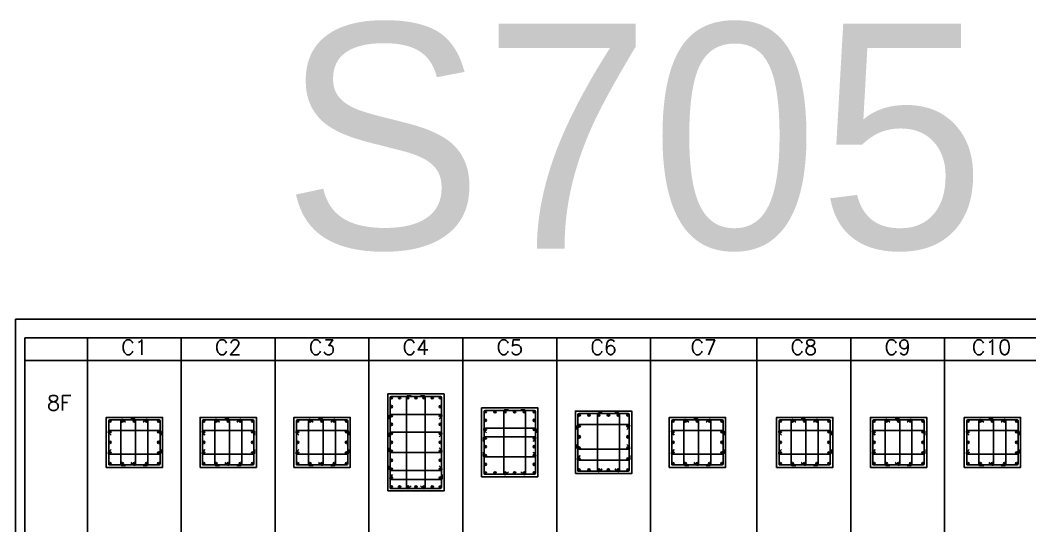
# Model space of a CAD drawing. Header units: millimetres. Extents: x 0 to 31920, y -6088 to 2522.
# Drawn here: x 12776 to 14389, y 1713 to 2522 of the extents above; entities that cross this region are included whole.
import ezdxf
from ezdxf.enums import TextEntityAlignment as Align

# ---------------------------------------------------------------- set-up
doc = ezdxf.new("R2010")
doc.units = ezdxf.units.MM
doc.header["$MEASUREMENT"] = 0
for name, color, linetype in [('DwFm', 7, 'Continuous'), ('S-RC', 130, 'Continuous'), ('S-REINF', 6, 'Continuous'), ('S-REINFD', 201, 'Continuous'), ('S-STUD', 1, 'Continuous'), ('S-TEXT', 2, 'Continuous')]:
    doc.layers.add(name, color=color, linetype=linetype)
doc.styles.add('CS4', font='romans.shx', dxfattribs={"width": 0.8, "bigfont": 'lsp.shx'})
doc.styles.add('HELOPEN', font='helopen.shx')

# ---------------------------------------------------------------- blocks, each defined once
blk = doc.blocks.new('繪圖範圍')
blk.add_lwpolyline([(0, 51.1), (79.8, 51.1), (79.8, 0), (0, 0)], close=True)

msp = doc.modelspace()

# ---------------------------------------------------------------- hatches: boundary and pattern name
at = {"layer": 'S-REINFD'}
h = msp.add_hatch(color=256, dxfattribs=at)
edge = h.paths.add_edge_path()
edge.add_arc((13368.9, 1918.3), 1.91, 0, 360)
h = msp.add_hatch(color=256, dxfattribs=at)
edge = h.paths.add_edge_path()
edge.add_arc((13368.9, 1904), 1.91, 0, 360)
h = msp.add_hatch(color=256, dxfattribs=at)
edge = h.paths.add_edge_path()
edge.add_arc((13381.9, 1918.3), 1.91, 0, 360)
h = msp.add_hatch(color=256, dxfattribs=at)
edge = h.paths.add_edge_path()
edge.add_arc((13395, 1918.3), 1.91, 0, 360)
h = msp.add_hatch(color=256, dxfattribs=at)
edge = h.paths.add_edge_path()
edge.add_arc((13408, 1918.3), 1.91, 0, 360)
h = msp.add_hatch(color=256, dxfattribs=at)
edge = h.paths.add_edge_path()
edge.add_arc((13421, 1918.3), 1.91, 0, 360)
h = msp.add_hatch(color=256, dxfattribs=at)
edge = h.paths.add_edge_path()
edge.add_arc((13434.1, 1918.3), 1.91, 0, 360)
h = msp.add_hatch(color=256, dxfattribs=at)
edge = h.paths.add_edge_path()
edge.add_arc((13447.1, 1918.3), 1.91, 0, 360)
h = msp.add_hatch(color=256, dxfattribs=at)
edge = h.paths.add_edge_path()
edge.add_arc((13447.1, 1904), 1.91, 0, 360)
h = msp.add_hatch(color=256, dxfattribs=at)
edge = h.paths.add_edge_path()
edge.add_arc((13368.9, 1889.7), 1.91, 0, 360)
h = msp.add_hatch(color=256, dxfattribs=at)
edge = h.paths.add_edge_path()
edge.add_arc((13447.1, 1889.7), 1.91, 0, 360)
h = msp.add_hatch(color=256, dxfattribs=at)
edge = h.paths.add_edge_path()
edge.add_arc((13518.9, 1895.8), 1.91, 0, 360)
h = msp.add_hatch(color=256, dxfattribs=at)
edge = h.paths.add_edge_path()
edge.add_arc((13534.5, 1895.8), 1.91, 0, 360)
h = msp.add_hatch(color=256, dxfattribs=at)
edge = h.paths.add_edge_path()
edge.add_arc((13550.2, 1895.8), 1.91, 0, 360)
h = msp.add_hatch(color=256, dxfattribs=at)
edge = h.paths.add_edge_path()
edge.add_arc((13565.8, 1895.8), 1.91, 0, 360)
h = msp.add_hatch(color=256, dxfattribs=at)
edge = h.paths.add_edge_path()
edge.add_arc((13581.5, 1895.8), 1.91, 0, 360)
h = msp.add_hatch(color=256, dxfattribs=at)
edge = h.paths.add_edge_path()
edge.add_arc((13597.1, 1895.8), 1.91, 0, 360)
h = msp.add_hatch(color=256, dxfattribs=at)
edge = h.paths.add_edge_path()
edge.add_arc((13668.9, 1890.8), 1.91, 0, 360)
h = msp.add_hatch(color=256, dxfattribs=at)
edge = h.paths.add_edge_path()
edge.add_arc((13684.5, 1890.8), 1.91, 0, 360)
h = msp.add_hatch(color=256, dxfattribs=at)
edge = h.paths.add_edge_path()
edge.add_arc((13700.2, 1890.8), 1.91, 0, 360)
h = msp.add_hatch(color=256, dxfattribs=at)
edge = h.paths.add_edge_path()
edge.add_arc((13715.8, 1890.8), 1.91, 0, 360)
h = msp.add_hatch(color=256, dxfattribs=at)
edge = h.paths.add_edge_path()
edge.add_arc((13731.5, 1890.8), 1.91, 0, 360)
h = msp.add_hatch(color=256, dxfattribs=at)
edge = h.paths.add_edge_path()
edge.add_arc((13747.1, 1890.8), 1.91, 0, 360)
h = msp.add_hatch(color=256, dxfattribs=at)
edge = h.paths.add_edge_path()
edge.add_arc((12918.9, 1880.8), 1.91, 0, 360)
h = msp.add_hatch(color=256, dxfattribs=at)
edge = h.paths.add_edge_path()
edge.add_arc((12938.5, 1880.8), 1.91, 0, 360)
h = msp.add_hatch(color=256, dxfattribs=at)
edge = h.paths.add_edge_path()
edge.add_arc((12958, 1880.8), 1.91, 0, 360)
h = msp.add_hatch(color=256, dxfattribs=at)
edge = h.paths.add_edge_path()
edge.add_arc((12977.5, 1880.8), 1.91, 0, 360)
h = msp.add_hatch(color=256, dxfattribs=at)
edge = h.paths.add_edge_path()
edge.add_arc((12997.1, 1880.8), 1.91, 0, 360)
h = msp.add_hatch(color=256, dxfattribs=at)
edge = h.paths.add_edge_path()
edge.add_arc((13068.9, 1880.8), 1.91, 0, 360)
h = msp.add_hatch(color=256, dxfattribs=at)
edge = h.paths.add_edge_path()
edge.add_arc((13088.5, 1880.8), 1.91, 0, 360)
h = msp.add_hatch(color=256, dxfattribs=at)
edge = h.paths.add_edge_path()
edge.add_arc((13108, 1880.8), 1.91, 0, 360)
h = msp.add_hatch(color=256, dxfattribs=at)
edge = h.paths.add_edge_path()
edge.add_arc((13127.5, 1880.8), 1.91, 0, 360)
h = msp.add_hatch(color=256, dxfattribs=at)
edge = h.paths.add_edge_path()
edge.add_arc((13147.1, 1880.8), 1.91, 0, 360)
h = msp.add_hatch(color=256, dxfattribs=at)
edge = h.paths.add_edge_path()
edge.add_arc((13218.9, 1880.8), 1.91, 0, 360)
h = msp.add_hatch(color=256, dxfattribs=at)
edge = h.paths.add_edge_path()
edge.add_arc((13238.5, 1880.8), 1.91, 0, 360)
h = msp.add_hatch(color=256, dxfattribs=at)
edge = h.paths.add_edge_path()
edge.add_arc((13258, 1880.8), 1.91, 0, 360)
h = msp.add_hatch(color=256, dxfattribs=at)
edge = h.paths.add_edge_path()
edge.add_arc((13277.5, 1880.8), 1.91, 0, 360)
h = msp.add_hatch(color=256, dxfattribs=at)
edge = h.paths.add_edge_path()
edge.add_arc((13297.1, 1880.8), 1.91, 0, 360)
h = msp.add_hatch(color=256, dxfattribs=at)
edge = h.paths.add_edge_path()
edge.add_arc((13368.9, 1875.4), 1.91, 0, 360)
h = msp.add_hatch(color=256, dxfattribs=at)
edge = h.paths.add_edge_path()
edge.add_arc((13447.1, 1875.4), 1.91, 0, 360)
h = msp.add_hatch(color=256, dxfattribs=at)
edge = h.paths.add_edge_path()
edge.add_arc((13518.9, 1881.8), 1.91, 0, 360)
h = msp.add_hatch(color=256, dxfattribs=at)
edge = h.paths.add_edge_path()
edge.add_arc((13597.1, 1881.8), 1.91, 0, 360)
h = msp.add_hatch(color=256, dxfattribs=at)
edge = h.paths.add_edge_path()
edge.add_arc((13668.9, 1873.2), 1.91, 0, 360)
h = msp.add_hatch(color=256, dxfattribs=at)
edge = h.paths.add_edge_path()
edge.add_arc((13747.1, 1873.2), 1.91, 0, 360)
h = msp.add_hatch(color=256, dxfattribs=at)
edge = h.paths.add_edge_path()
edge.add_arc((13818.9, 1880.8), 1.91, 0, 360)
h = msp.add_hatch(color=256, dxfattribs=at)
edge = h.paths.add_edge_path()
edge.add_arc((13838.5, 1880.8), 1.91, 0, 360)
h = msp.add_hatch(color=256, dxfattribs=at)
edge = h.paths.add_edge_path()
edge.add_arc((13858, 1880.8), 1.91, 0, 360)
h = msp.add_hatch(color=256, dxfattribs=at)
edge = h.paths.add_edge_path()
edge.add_arc((13877.5, 1880.8), 1.91, 0, 360)
h = msp.add_hatch(color=256, dxfattribs=at)
edge = h.paths.add_edge_path()
edge.add_arc((13897.1, 1880.8), 1.91, 0, 360)
h = msp.add_hatch(color=256, dxfattribs=at)
edge = h.paths.add_edge_path()
edge.add_arc((13990.3, 1880.8), 1.91, 0, 360)
h = msp.add_hatch(color=256, dxfattribs=at)
edge = h.paths.add_edge_path()
edge.add_arc((14009.9, 1880.8), 1.91, 0, 360)
h = msp.add_hatch(color=256, dxfattribs=at)
edge = h.paths.add_edge_path()
edge.add_arc((14029.4, 1880.8), 1.91, 0, 360)
h = msp.add_hatch(color=256, dxfattribs=at)
edge = h.paths.add_edge_path()
edge.add_arc((14049, 1880.8), 1.91, 0, 360)
h = msp.add_hatch(color=256, dxfattribs=at)
edge = h.paths.add_edge_path()
edge.add_arc((14068.5, 1880.8), 1.91, 0, 360)
h = msp.add_hatch(color=256, dxfattribs=at)
edge = h.paths.add_edge_path()
edge.add_arc((14140.3, 1880.8), 1.91, 0, 360)
h = msp.add_hatch(color=256, dxfattribs=at)
edge = h.paths.add_edge_path()
edge.add_arc((14159.9, 1880.8), 1.91, 0, 360)
h = msp.add_hatch(color=256, dxfattribs=at)
edge = h.paths.add_edge_path()
edge.add_arc((14179.4, 1880.8), 1.91, 0, 360)
h = msp.add_hatch(color=256, dxfattribs=at)
edge = h.paths.add_edge_path()
edge.add_arc((14199, 1880.8), 1.91, 0, 360)
h = msp.add_hatch(color=256, dxfattribs=at)
edge = h.paths.add_edge_path()
edge.add_arc((14218.5, 1880.8), 1.91, 0, 360)
h = msp.add_hatch(color=256, dxfattribs=at)
edge = h.paths.add_edge_path()
edge.add_arc((14290.3, 1880.8), 1.91, 0, 360)
h = msp.add_hatch(color=256, dxfattribs=at)
edge = h.paths.add_edge_path()
edge.add_arc((14309.9, 1880.8), 1.91, 0, 360)
h = msp.add_hatch(color=256, dxfattribs=at)
edge = h.paths.add_edge_path()
edge.add_arc((14329.4, 1880.8), 1.91, 0, 360)
h = msp.add_hatch(color=256, dxfattribs=at)
edge = h.paths.add_edge_path()
edge.add_arc((14349, 1880.8), 1.91, 0, 360)
h = msp.add_hatch(color=256, dxfattribs=at)
edge = h.paths.add_edge_path()
edge.add_arc((14368.5, 1880.8), 1.91, 0, 360)
h = msp.add_hatch(color=256, dxfattribs=at)
edge = h.paths.add_edge_path()
edge.add_arc((12918.9, 1863.8), 1.91, 0, 360)
h = msp.add_hatch(color=256, dxfattribs=at)
edge = h.paths.add_edge_path()
edge.add_arc((12997.1, 1863.8), 1.91, 0, 360)
h = msp.add_hatch(color=256, dxfattribs=at)
edge = h.paths.add_edge_path()
edge.add_arc((13068.9, 1863.8), 1.91, 0, 360)
h = msp.add_hatch(color=256, dxfattribs=at)
edge = h.paths.add_edge_path()
edge.add_arc((13147.1, 1863.8), 1.91, 0, 360)
h = msp.add_hatch(color=256, dxfattribs=at)
edge = h.paths.add_edge_path()
edge.add_arc((13218.9, 1863.8), 1.91, 0, 360)
h = msp.add_hatch(color=256, dxfattribs=at)
edge = h.paths.add_edge_path()
edge.add_arc((13297.1, 1863.8), 1.91, 0, 360)
h = msp.add_hatch(color=256, dxfattribs=at)
edge = h.paths.add_edge_path()
edge.add_arc((13368.9, 1861.1), 1.91, 0, 360)
h = msp.add_hatch(color=256, dxfattribs=at)
edge = h.paths.add_edge_path()
edge.add_arc((13447.1, 1861.1), 1.91, 0, 360)
h = msp.add_hatch(color=256, dxfattribs=at)
edge = h.paths.add_edge_path()
edge.add_arc((13518.9, 1867.8), 1.91, 0, 360)
h = msp.add_hatch(color=256, dxfattribs=at)
edge = h.paths.add_edge_path()
edge.add_arc((13597.1, 1867.8), 1.91, 0, 360)
h = msp.add_hatch(color=256, dxfattribs=at)
edge = h.paths.add_edge_path()
edge.add_arc((13668.9, 1855.6), 1.91, 0, 360)
h = msp.add_hatch(color=256, dxfattribs=at)
edge = h.paths.add_edge_path()
edge.add_arc((13747.1, 1855.6), 1.91, 0, 360)
h = msp.add_hatch(color=256, dxfattribs=at)
edge = h.paths.add_edge_path()
edge.add_arc((13818.9, 1863.8), 1.91, 0, 360)
h = msp.add_hatch(color=256, dxfattribs=at)
edge = h.paths.add_edge_path()
edge.add_arc((13897.1, 1863.8), 1.91, 0, 360)
h = msp.add_hatch(color=256, dxfattribs=at)
edge = h.paths.add_edge_path()
edge.add_arc((13990.3, 1863.8), 1.91, 0, 360)
h = msp.add_hatch(color=256, dxfattribs=at)
edge = h.paths.add_edge_path()
edge.add_arc((14068.5, 1863.8), 1.91, 0, 360)
h = msp.add_hatch(color=256, dxfattribs=at)
edge = h.paths.add_edge_path()
edge.add_arc((14140.3, 1863.8), 1.91, 0, 360)
h = msp.add_hatch(color=256, dxfattribs=at)
edge = h.paths.add_edge_path()
edge.add_arc((14218.5, 1863.8), 1.91, 0, 360)
h = msp.add_hatch(color=256, dxfattribs=at)
edge = h.paths.add_edge_path()
edge.add_arc((14290.3, 1863.8), 1.91, 0, 360)
h = msp.add_hatch(color=256, dxfattribs=at)
edge = h.paths.add_edge_path()
edge.add_arc((14368.5, 1863.8), 1.91, 0, 360)
h = msp.add_hatch(color=256, dxfattribs=at)
edge = h.paths.add_edge_path()
edge.add_arc((12918.9, 1846.8), 1.91, 0, 360)
h = msp.add_hatch(color=256, dxfattribs=at)
edge = h.paths.add_edge_path()
edge.add_arc((12997.1, 1846.8), 1.91, 0, 360)
h = msp.add_hatch(color=256, dxfattribs=at)
edge = h.paths.add_edge_path()
edge.add_arc((13068.9, 1846.8), 1.91, 0, 360)
h = msp.add_hatch(color=256, dxfattribs=at)
edge = h.paths.add_edge_path()
edge.add_arc((13147.1, 1846.8), 1.91, 0, 360)
h = msp.add_hatch(color=256, dxfattribs=at)
edge = h.paths.add_edge_path()
edge.add_arc((13218.9, 1846.8), 1.91, 0, 360)
h = msp.add_hatch(color=256, dxfattribs=at)
edge = h.paths.add_edge_path()
edge.add_arc((13297.1, 1846.8), 1.91, 0, 360)
h = msp.add_hatch(color=256, dxfattribs=at)
edge = h.paths.add_edge_path()
edge.add_arc((13368.9, 1846.8), 1.91, 0, 360)
h = msp.add_hatch(color=256, dxfattribs=at)
edge = h.paths.add_edge_path()
edge.add_arc((13447.1, 1846.8), 1.91, 0, 360)
h = msp.add_hatch(color=256, dxfattribs=at)
edge = h.paths.add_edge_path()
edge.add_arc((13518.9, 1853.8), 1.91, 0, 360)
h = msp.add_hatch(color=256, dxfattribs=at)
edge = h.paths.add_edge_path()
edge.add_arc((13518.9, 1839.7), 1.91, 0, 360)
h = msp.add_hatch(color=256, dxfattribs=at)
edge = h.paths.add_edge_path()
edge.add_arc((13597.1, 1853.8), 1.91, 0, 360)
h = msp.add_hatch(color=256, dxfattribs=at)
edge = h.paths.add_edge_path()
edge.add_arc((13597.1, 1839.7), 1.91, 0, 360)
h = msp.add_hatch(color=256, dxfattribs=at)
edge = h.paths.add_edge_path()
edge.add_arc((13668.9, 1837.9), 1.91, 0, 360)
h = msp.add_hatch(color=256, dxfattribs=at)
edge = h.paths.add_edge_path()
edge.add_arc((13747.1, 1837.9), 1.91, 0, 360)
h = msp.add_hatch(color=256, dxfattribs=at)
edge = h.paths.add_edge_path()
edge.add_arc((13818.9, 1846.8), 1.91, 0, 360)
h = msp.add_hatch(color=256, dxfattribs=at)
edge = h.paths.add_edge_path()
edge.add_arc((13897.1, 1846.8), 1.91, 0, 360)
h = msp.add_hatch(color=256, dxfattribs=at)
edge = h.paths.add_edge_path()
edge.add_arc((13990.3, 1846.8), 1.91, 0, 360)
h = msp.add_hatch(color=256, dxfattribs=at)
edge = h.paths.add_edge_path()
edge.add_arc((14068.5, 1846.8), 1.91, 0, 360)
h = msp.add_hatch(color=256, dxfattribs=at)
edge = h.paths.add_edge_path()
edge.add_arc((14140.3, 1846.8), 1.91, 0, 360)
h = msp.add_hatch(color=256, dxfattribs=at)
edge = h.paths.add_edge_path()
edge.add_arc((14218.5, 1846.8), 1.91, 0, 360)
h = msp.add_hatch(color=256, dxfattribs=at)
edge = h.paths.add_edge_path()
edge.add_arc((14290.3, 1846.8), 1.91, 0, 360)
h = msp.add_hatch(color=256, dxfattribs=at)
edge = h.paths.add_edge_path()
edge.add_arc((14368.5, 1846.8), 1.91, 0, 360)
h = msp.add_hatch(color=256, dxfattribs=at)
edge = h.paths.add_edge_path()
edge.add_arc((12918.9, 1829.7), 1.91, 0, 360)
h = msp.add_hatch(color=256, dxfattribs=at)
edge = h.paths.add_edge_path()
edge.add_arc((12997.1, 1829.7), 1.91, 0, 360)
h = msp.add_hatch(color=256, dxfattribs=at)
edge = h.paths.add_edge_path()
edge.add_arc((13068.9, 1829.7), 1.91, 0, 360)
h = msp.add_hatch(color=256, dxfattribs=at)
edge = h.paths.add_edge_path()
edge.add_arc((13147.1, 1829.7), 1.91, 0, 360)
h = msp.add_hatch(color=256, dxfattribs=at)
edge = h.paths.add_edge_path()
edge.add_arc((13218.9, 1829.7), 1.91, 0, 360)
h = msp.add_hatch(color=256, dxfattribs=at)
edge = h.paths.add_edge_path()
edge.add_arc((13297.1, 1829.7), 1.91, 0, 360)
h = msp.add_hatch(color=256, dxfattribs=at)
edge = h.paths.add_edge_path()
edge.add_arc((13368.9, 1832.4), 1.91, 0, 360)
h = msp.add_hatch(color=256, dxfattribs=at)
edge = h.paths.add_edge_path()
edge.add_arc((13447.1, 1832.4), 1.91, 0, 360)
h = msp.add_hatch(color=256, dxfattribs=at)
edge = h.paths.add_edge_path()
edge.add_arc((13518.9, 1825.7), 1.91, 0, 360)
h = msp.add_hatch(color=256, dxfattribs=at)
edge = h.paths.add_edge_path()
edge.add_arc((13597.1, 1825.7), 1.91, 0, 360)
h = msp.add_hatch(color=256, dxfattribs=at)
edge = h.paths.add_edge_path()
edge.add_arc((13818.9, 1829.7), 1.91, 0, 360)
h = msp.add_hatch(color=256, dxfattribs=at)
edge = h.paths.add_edge_path()
edge.add_arc((13897.1, 1829.7), 1.91, 0, 360)
h = msp.add_hatch(color=256, dxfattribs=at)
edge = h.paths.add_edge_path()
edge.add_arc((13990.3, 1829.7), 1.91, 0, 360)
h = msp.add_hatch(color=256, dxfattribs=at)
edge = h.paths.add_edge_path()
edge.add_arc((14068.5, 1829.7), 1.91, 0, 360)
h = msp.add_hatch(color=256, dxfattribs=at)
edge = h.paths.add_edge_path()
edge.add_arc((14140.3, 1829.7), 1.91, 0, 360)
h = msp.add_hatch(color=256, dxfattribs=at)
edge = h.paths.add_edge_path()
edge.add_arc((14218.5, 1829.7), 1.91, 0, 360)
h = msp.add_hatch(color=256, dxfattribs=at)
edge = h.paths.add_edge_path()
edge.add_arc((14290.3, 1829.7), 1.91, 0, 360)
h = msp.add_hatch(color=256, dxfattribs=at)
edge = h.paths.add_edge_path()
edge.add_arc((14368.5, 1829.7), 1.91, 0, 360)
h = msp.add_hatch(color=256, dxfattribs=at)
edge = h.paths.add_edge_path()
edge.add_arc((12918.9, 1812.7), 1.91, 0, 360)
h = msp.add_hatch(color=256, dxfattribs=at)
edge = h.paths.add_edge_path()
edge.add_arc((12938.5, 1812.7), 1.91, 0, 360)
h = msp.add_hatch(color=256, dxfattribs=at)
edge = h.paths.add_edge_path()
edge.add_arc((12958, 1812.7), 1.91, 0, 360)
h = msp.add_hatch(color=256, dxfattribs=at)
edge = h.paths.add_edge_path()
edge.add_arc((12977.5, 1812.7), 1.91, 0, 360)
h = msp.add_hatch(color=256, dxfattribs=at)
edge = h.paths.add_edge_path()
edge.add_arc((12997.1, 1812.7), 1.91, 0, 360)
h = msp.add_hatch(color=256, dxfattribs=at)
edge = h.paths.add_edge_path()
edge.add_arc((13068.9, 1812.7), 1.91, 0, 360)
h = msp.add_hatch(color=256, dxfattribs=at)
edge = h.paths.add_edge_path()
edge.add_arc((13088.5, 1812.7), 1.91, 0, 360)
h = msp.add_hatch(color=256, dxfattribs=at)
edge = h.paths.add_edge_path()
edge.add_arc((13108, 1812.7), 1.91, 0, 360)
h = msp.add_hatch(color=256, dxfattribs=at)
edge = h.paths.add_edge_path()
edge.add_arc((13127.5, 1812.7), 1.91, 0, 360)
h = msp.add_hatch(color=256, dxfattribs=at)
edge = h.paths.add_edge_path()
edge.add_arc((13147.1, 1812.7), 1.91, 0, 360)
h = msp.add_hatch(color=256, dxfattribs=at)
edge = h.paths.add_edge_path()
edge.add_arc((13218.9, 1812.7), 1.91, 0, 360)
h = msp.add_hatch(color=256, dxfattribs=at)
edge = h.paths.add_edge_path()
edge.add_arc((13238.5, 1812.7), 1.91, 0, 360)
h = msp.add_hatch(color=256, dxfattribs=at)
edge = h.paths.add_edge_path()
edge.add_arc((13258, 1812.7), 1.91, 0, 360)
h = msp.add_hatch(color=256, dxfattribs=at)
edge = h.paths.add_edge_path()
edge.add_arc((13277.5, 1812.7), 1.91, 0, 360)
h = msp.add_hatch(color=256, dxfattribs=at)
edge = h.paths.add_edge_path()
edge.add_arc((13297.1, 1812.7), 1.91, 0, 360)
h = msp.add_hatch(color=256, dxfattribs=at)
edge = h.paths.add_edge_path()
edge.add_arc((13368.9, 1818.1), 1.91, 0, 360)
h = msp.add_hatch(color=256, dxfattribs=at)
edge = h.paths.add_edge_path()
edge.add_arc((13447.1, 1818.1), 1.91, 0, 360)
h = msp.add_hatch(color=256, dxfattribs=at)
edge = h.paths.add_edge_path()
edge.add_arc((13518.9, 1811.7), 1.91, 0, 360)
h = msp.add_hatch(color=256, dxfattribs=at)
edge = h.paths.add_edge_path()
edge.add_arc((13597.1, 1811.7), 1.91, 0, 360)
h = msp.add_hatch(color=256, dxfattribs=at)
edge = h.paths.add_edge_path()
edge.add_arc((13668.9, 1820.3), 1.91, 0, 360)
h = msp.add_hatch(color=256, dxfattribs=at)
edge = h.paths.add_edge_path()
edge.add_arc((13747.1, 1820.3), 1.91, 0, 360)
h = msp.add_hatch(color=256, dxfattribs=at)
edge = h.paths.add_edge_path()
edge.add_arc((13818.9, 1812.7), 1.91, 0, 360)
h = msp.add_hatch(color=256, dxfattribs=at)
edge = h.paths.add_edge_path()
edge.add_arc((13838.5, 1812.7), 1.91, 0, 360)
h = msp.add_hatch(color=256, dxfattribs=at)
edge = h.paths.add_edge_path()
edge.add_arc((13858, 1812.7), 1.91, 0, 360)
h = msp.add_hatch(color=256, dxfattribs=at)
edge = h.paths.add_edge_path()
edge.add_arc((13877.5, 1812.7), 1.91, 0, 360)
h = msp.add_hatch(color=256, dxfattribs=at)
edge = h.paths.add_edge_path()
edge.add_arc((13897.1, 1812.7), 1.91, 0, 360)
h = msp.add_hatch(color=256, dxfattribs=at)
edge = h.paths.add_edge_path()
edge.add_arc((13990.3, 1812.7), 1.91, 0, 360)
h = msp.add_hatch(color=256, dxfattribs=at)
edge = h.paths.add_edge_path()
edge.add_arc((14009.9, 1812.7), 1.91, 0, 360)
h = msp.add_hatch(color=256, dxfattribs=at)
edge = h.paths.add_edge_path()
edge.add_arc((14029.4, 1812.7), 1.91, 0, 360)
h = msp.add_hatch(color=256, dxfattribs=at)
edge = h.paths.add_edge_path()
edge.add_arc((14049, 1812.7), 1.91, 0, 360)
h = msp.add_hatch(color=256, dxfattribs=at)
edge = h.paths.add_edge_path()
edge.add_arc((14068.5, 1812.7), 1.91, 0, 360)
h = msp.add_hatch(color=256, dxfattribs=at)
edge = h.paths.add_edge_path()
edge.add_arc((14140.3, 1812.7), 1.91, 0, 360)
h = msp.add_hatch(color=256, dxfattribs=at)
edge = h.paths.add_edge_path()
edge.add_arc((14159.9, 1812.7), 1.91, 0, 360)
h = msp.add_hatch(color=256, dxfattribs=at)
edge = h.paths.add_edge_path()
edge.add_arc((14179.4, 1812.7), 1.91, 0, 360)
h = msp.add_hatch(color=256, dxfattribs=at)
edge = h.paths.add_edge_path()
edge.add_arc((14199, 1812.7), 1.91, 0, 360)
h = msp.add_hatch(color=256, dxfattribs=at)
edge = h.paths.add_edge_path()
edge.add_arc((14218.5, 1812.7), 1.91, 0, 360)
h = msp.add_hatch(color=256, dxfattribs=at)
edge = h.paths.add_edge_path()
edge.add_arc((14290.3, 1812.7), 1.91, 0, 360)
h = msp.add_hatch(color=256, dxfattribs=at)
edge = h.paths.add_edge_path()
edge.add_arc((14309.9, 1812.7), 1.91, 0, 360)
h = msp.add_hatch(color=256, dxfattribs=at)
edge = h.paths.add_edge_path()
edge.add_arc((14329.4, 1812.7), 1.91, 0, 360)
h = msp.add_hatch(color=256, dxfattribs=at)
edge = h.paths.add_edge_path()
edge.add_arc((14349, 1812.7), 1.91, 0, 360)
h = msp.add_hatch(color=256, dxfattribs=at)
edge = h.paths.add_edge_path()
edge.add_arc((14368.5, 1812.7), 1.91, 0, 360)
h = msp.add_hatch(color=256, dxfattribs=at)
edge = h.paths.add_edge_path()
edge.add_arc((13368.9, 1803.8), 1.91, 0, 360)
h = msp.add_hatch(color=256, dxfattribs=at)
edge = h.paths.add_edge_path()
edge.add_arc((13368.9, 1789.5), 1.91, 0, 360)
h = msp.add_hatch(color=256, dxfattribs=at)
edge = h.paths.add_edge_path()
edge.add_arc((13447.1, 1803.8), 1.91, 0, 360)
h = msp.add_hatch(color=256, dxfattribs=at)
edge = h.paths.add_edge_path()
edge.add_arc((13447.1, 1789.5), 1.91, 0, 360)
h = msp.add_hatch(color=256, dxfattribs=at)
edge = h.paths.add_edge_path()
edge.add_arc((13518.9, 1797.7), 1.91, 0, 360)
h = msp.add_hatch(color=256, dxfattribs=at)
edge = h.paths.add_edge_path()
edge.add_arc((13534.5, 1797.7), 1.91, 0, 360)
h = msp.add_hatch(color=256, dxfattribs=at)
edge = h.paths.add_edge_path()
edge.add_arc((13550.2, 1797.7), 1.91, 0, 360)
h = msp.add_hatch(color=256, dxfattribs=at)
edge = h.paths.add_edge_path()
edge.add_arc((13565.8, 1797.7), 1.91, 0, 360)
h = msp.add_hatch(color=256, dxfattribs=at)
edge = h.paths.add_edge_path()
edge.add_arc((13581.5, 1797.7), 1.91, 0, 360)
h = msp.add_hatch(color=256, dxfattribs=at)
edge = h.paths.add_edge_path()
edge.add_arc((13597.1, 1797.7), 1.91, 0, 360)
h = msp.add_hatch(color=256, dxfattribs=at)
edge = h.paths.add_edge_path()
edge.add_arc((13668.9, 1802.7), 1.91, 0, 360)
h = msp.add_hatch(color=256, dxfattribs=at)
edge = h.paths.add_edge_path()
edge.add_arc((13684.5, 1802.7), 1.91, 0, 360)
h = msp.add_hatch(color=256, dxfattribs=at)
edge = h.paths.add_edge_path()
edge.add_arc((13700.2, 1802.7), 1.91, 0, 360)
h = msp.add_hatch(color=256, dxfattribs=at)
edge = h.paths.add_edge_path()
edge.add_arc((13715.8, 1802.7), 1.91, 0, 360)
h = msp.add_hatch(color=256, dxfattribs=at)
edge = h.paths.add_edge_path()
edge.add_arc((13731.5, 1802.7), 1.91, 0, 360)
h = msp.add_hatch(color=256, dxfattribs=at)
edge = h.paths.add_edge_path()
edge.add_arc((13747.1, 1802.7), 1.91, 0, 360)
h = msp.add_hatch(color=256, dxfattribs=at)
edge = h.paths.add_edge_path()
edge.add_arc((13368.9, 1775.2), 1.91, 0, 360)
h = msp.add_hatch(color=256, dxfattribs=at)
edge = h.paths.add_edge_path()
edge.add_arc((13381.9, 1775.2), 1.91, 0, 360)
h = msp.add_hatch(color=256, dxfattribs=at)
edge = h.paths.add_edge_path()
edge.add_arc((13395, 1775.2), 1.91, 0, 360)
h = msp.add_hatch(color=256, dxfattribs=at)
edge = h.paths.add_edge_path()
edge.add_arc((13408, 1775.2), 1.91, 0, 360)
h = msp.add_hatch(color=256, dxfattribs=at)
edge = h.paths.add_edge_path()
edge.add_arc((13421, 1775.2), 1.91, 0, 360)
h = msp.add_hatch(color=256, dxfattribs=at)
edge = h.paths.add_edge_path()
edge.add_arc((13434.1, 1775.2), 1.91, 0, 360)
h = msp.add_hatch(color=256, dxfattribs=at)
edge = h.paths.add_edge_path()
edge.add_arc((13447.1, 1775.2), 1.91, 0, 360)

# ---------------------------------------------------------------- linework, layer by layer
at = {"layer": 'S-RC'}
for points in [[(13363, 1769.2), (13453, 1769.2), (13453, 1924.2), (13363, 1924.2), (13363, 1769.2)], [(13513, 1791.8), (13603, 1791.8), (13603, 1901.8), (13513, 1901.8), (13513, 1791.8)], [(13663, 1796.8), (13753, 1796.8), (13753, 1896.8), (13663, 1896.8), (13663, 1796.8)], [(12913, 1806.8), (13003, 1806.8), (13003, 1886.8), (12913, 1886.8), (12913, 1806.8)], [(13063, 1806.8), (13153, 1806.8), (13153, 1886.8), (13063, 1886.8), (13063, 1806.8)], [(13213, 1806.8), (13303, 1806.8), (13303, 1886.8), (13213, 1886.8), (13213, 1806.8)], [(13813, 1806.8), (13903, 1806.8), (13903, 1886.8), (13813, 1886.8), (13813, 1806.8)], [(13984.4, 1806.8), (14074.4, 1806.8), (14074.4, 1886.8), (13984.4, 1886.8), (13984.4, 1806.8)], [(14134.4, 1806.8), (14224.4, 1806.8), (14224.4, 1886.8), (14134.4, 1886.8), (14134.4, 1806.8)], [(14284.4, 1806.8), (14374.4, 1806.8), (14374.4, 1886.8), (14284.4, 1886.8), (14284.4, 1806.8)]]:
    msp.add_lwpolyline(points, dxfattribs=at)
at = {"layer": 'S-REINF', "color": 2}
for points in [[(13400.6, 1777.1), (13396.3, 1773.1, -0.653352), (13393.1, 1774.5), (13393.1, 1919.4, -0.414214), (13395, 1921.3), (13400.6, 1921.3)], [(13415.4, 1777.1), (13419.7, 1773.1, 0.653352), (13422.9, 1774.5), (13422.9, 1919.4, 0.414214), (13421, 1921.3), (13415.4, 1921.3)], [(13367, 1773.2), (13447.1, 1773.2, 0.414214), (13449, 1775.2), (13449, 1918.3, 0.414214), (13447.1, 1920.2), (13368.9, 1920.2, 0.414214), (13367, 1918.3), (13367, 1773.2)], [(13365.9, 1884.1), (13365.9, 1889.7, -0.414214), (13367.8, 1891.6), (13447.8, 1891.6, -0.653352), (13449.2, 1888.4), (13445.2, 1884.1)], [(13517, 1795.8), (13597.1, 1795.8, 0.414214), (13599, 1797.7), (13599, 1895.8, 0.414214), (13597.1, 1897.8), (13518.9, 1897.8, 0.414214), (13517, 1895.8), (13517, 1795.8)], [(13555.8, 1799.6), (13551.5, 1795.6, -0.653352), (13548.3, 1797), (13548.3, 1896.9, -0.414214), (13550.2, 1898.8), (13555.8, 1898.8)], [(13575.9, 1799.6), (13580.2, 1795.6, 0.653352), (13583.4, 1797), (13583.4, 1896.9, 0.414214), (13581.5, 1898.8), (13575.9, 1898.8)], [(13667, 1800.8), (13747.1, 1800.8, 0.414214), (13749, 1802.7), (13749, 1890.8, 0.414214), (13747.1, 1892.8), (13668.9, 1892.8, 0.414214), (13667, 1890.8), (13667, 1800.8)], [(13705.8, 1804.6), (13701.5, 1800.6, -0.653352), (13698.3, 1802), (13698.3, 1891.9, -0.414214), (13700.2, 1893.8), (13705.8, 1893.8)], [(13725.9, 1804.6), (13730.2, 1800.6, 0.653352), (13733.4, 1802), (13733.4, 1891.9, 0.414214), (13731.5, 1893.8), (13725.9, 1893.8)], [(12917, 1810.8), (12997.1, 1810.8, 0.414214), (12999, 1812.7), (12999, 1880.8, 0.414214), (12997.1, 1882.8), (12918.9, 1882.8, 0.414214), (12917, 1880.8), (12917, 1810.8)], [(12944, 1809.7), (12938.4, 1809.7, -0.414214), (12936.5, 1811.6), (12936.5, 1881.5, -0.653352), (12939.7, 1882.9), (12944, 1878.9)], [(12952.4, 1814.6), (12956.7, 1810.6, 0.653352), (12959.9, 1812), (12959.9, 1881.9, 0.414214), (12958, 1883.8), (12952.4, 1883.8)], [(12972, 1809.7), (12977.6, 1809.7, 0.414214), (12979.5, 1811.6), (12979.5, 1881.5, 0.653352), (12976.3, 1882.9), (12972, 1878.9)], [(13067, 1810.8), (13147.1, 1810.8, 0.414214), (13149, 1812.7), (13149, 1880.8, 0.414214), (13147.1, 1882.8), (13068.9, 1882.8, 0.414214), (13067, 1880.8), (13067, 1810.8)], [(13094, 1809.7), (13088.4, 1809.7, -0.414214), (13086.5, 1811.6), (13086.5, 1881.5, -0.653352), (13089.7, 1882.9), (13094, 1878.9)], [(13102.4, 1814.6), (13106.7, 1810.6, 0.653352), (13109.9, 1812), (13109.9, 1881.9, 0.414214), (13108, 1883.8), (13102.4, 1883.8)], [(13122, 1809.7), (13127.6, 1809.7, 0.414214), (13129.5, 1811.6), (13129.5, 1881.5, 0.653352), (13126.3, 1882.9), (13122, 1878.9)], [(13217, 1810.8), (13297.1, 1810.8, 0.414214), (13299, 1812.7), (13299, 1880.8, 0.414214), (13297.1, 1882.8), (13218.9, 1882.8, 0.414214), (13217, 1880.8), (13217, 1810.8)], [(13244, 1809.7), (13238.4, 1809.7, -0.414214), (13236.5, 1811.6), (13236.5, 1881.5, -0.653352), (13239.7, 1882.9), (13244, 1878.9)], [(13252.4, 1814.6), (13256.7, 1810.6, 0.653352), (13259.9, 1812), (13259.9, 1881.9, 0.414214), (13258, 1883.8), (13252.4, 1883.8)], [(13272, 1809.7), (13277.6, 1809.7, 0.414214), (13279.5, 1811.6), (13279.5, 1881.5, 0.653352), (13276.3, 1882.9), (13272, 1878.9)], [(13665.9, 1867.6), (13665.9, 1873.2, -0.414214), (13667.8, 1875.1), (13747.8, 1875.1, -0.653352), (13749.2, 1871.9), (13745.2, 1867.6)], [(13817, 1810.8), (13897.1, 1810.8, 0.414214), (13899, 1812.7), (13899, 1880.8, 0.414214), (13897.1, 1882.8), (13818.9, 1882.8, 0.414214), (13817, 1880.8), (13817, 1810.8)], [(13844, 1809.7), (13838.4, 1809.7, -0.414214), (13836.5, 1811.6), (13836.5, 1881.5, -0.653352), (13839.7, 1882.9), (13844, 1878.9)], [(13852.4, 1814.6), (13856.7, 1810.6, 0.653352), (13859.9, 1812), (13859.9, 1881.9, 0.414214), (13858, 1883.8), (13852.4, 1883.8)], [(13872, 1809.7), (13877.6, 1809.7, 0.414214), (13879.5, 1811.6), (13879.5, 1881.5, 0.653352), (13876.3, 1882.9), (13872, 1878.9)], [(13988.4, 1810.8), (14068.5, 1810.8, 0.414214), (14070.4, 1812.7), (14070.4, 1880.8, 0.414214), (14068.5, 1882.8), (13990.3, 1882.8, 0.414214), (13988.4, 1880.8), (13988.4, 1810.8)], [(14015.5, 1809.7), (14009.9, 1809.7, -0.414214), (14008, 1811.6), (14008, 1881.5, -0.653352), (14011.2, 1882.9), (14015.5, 1878.9)], [(14023.8, 1814.6), (14028.2, 1810.6, 0.653352), (14031.3, 1812), (14031.3, 1881.9, 0.414214), (14029.4, 1883.8), (14023.8, 1883.8)], [(14043.4, 1809.7), (14049, 1809.7, 0.414214), (14050.9, 1811.6), (14050.9, 1881.5, 0.653352), (14047.7, 1882.9), (14043.4, 1878.9)], [(14138.4, 1810.8), (14218.5, 1810.8, 0.414214), (14220.4, 1812.7), (14220.4, 1880.8, 0.414214), (14218.5, 1882.8), (14140.3, 1882.8, 0.414214), (14138.4, 1880.8), (14138.4, 1810.8)], [(14165.5, 1809.7), (14159.9, 1809.7, -0.414214), (14158, 1811.6), (14158, 1881.5, -0.653352), (14161.2, 1882.9), (14165.5, 1878.9)], [(14173.8, 1814.6), (14178.2, 1810.6, 0.653352), (14181.3, 1812), (14181.3, 1881.9, 0.414214), (14179.4, 1883.8), (14173.8, 1883.8)], [(14193.4, 1809.7), (14199, 1809.7, 0.414214), (14200.9, 1811.6), (14200.9, 1881.5, 0.653352), (14197.7, 1882.9), (14193.4, 1878.9)], [(14288.4, 1810.8), (14368.5, 1810.8, 0.414214), (14370.4, 1812.7), (14370.4, 1880.8, 0.414214), (14368.5, 1882.8), (14290.3, 1882.8, 0.414214), (14288.4, 1880.8), (14288.4, 1810.8)], [(14315.5, 1809.7), (14309.9, 1809.7, -0.414214), (14308, 1811.6), (14308, 1881.5, -0.653352), (14311.2, 1882.9), (14315.5, 1878.9)], [(14323.8, 1814.6), (14328.2, 1810.6, 0.653352), (14331.3, 1812), (14331.3, 1881.9, 0.414214), (14329.4, 1883.8), (14323.8, 1883.8)], [(14343.4, 1809.7), (14349, 1809.7, 0.414214), (14350.9, 1811.6), (14350.9, 1881.5, 0.653352), (14347.7, 1882.9), (14343.4, 1878.9)], [(12920.8, 1858.2), (12916.8, 1862.5, -0.653352), (12918.2, 1865.7), (12998.2, 1865.7, -0.414214), (13000.1, 1863.8), (13000.1, 1858.2)], [(13070.8, 1858.2), (13066.8, 1862.5, -0.653352), (13068.2, 1865.7), (13148.2, 1865.7, -0.414214), (13150.1, 1863.8), (13150.1, 1858.2)], [(13220.8, 1858.2), (13216.8, 1862.5, -0.653352), (13218.2, 1865.7), (13298.2, 1865.7, -0.414214), (13300.1, 1863.8), (13300.1, 1858.2)], [(13365.9, 1855.5), (13365.9, 1861.1, -0.414214), (13367.8, 1863), (13447.8, 1863, -0.653352), (13449.2, 1859.8), (13445.2, 1855.5)], [(13520.8, 1862.2), (13516.8, 1866.5, -0.653352), (13518.2, 1869.7), (13598.2, 1869.7, -0.414214), (13600.1, 1867.8), (13600.1, 1862.2)], [(13820.8, 1858.2), (13816.8, 1862.5, -0.653352), (13818.2, 1865.7), (13898.2, 1865.7, -0.414214), (13900.1, 1863.8), (13900.1, 1858.2)], [(13992.2, 1858.2), (13988.3, 1862.5, -0.653352), (13989.7, 1865.7), (14069.6, 1865.7, -0.414214), (14071.5, 1863.8), (14071.5, 1858.2)], [(14142.2, 1858.2), (14138.3, 1862.5, -0.653352), (14139.7, 1865.7), (14219.6, 1865.7, -0.414214), (14221.5, 1863.8), (14221.5, 1858.2)], [(14292.2, 1858.2), (14288.3, 1862.5, -0.653352), (14289.7, 1865.7), (14369.6, 1865.7, -0.414214), (14371.5, 1863.8), (14371.5, 1858.2)], [(13515.9, 1848.2), (13515.9, 1853.8, -0.414214), (13517.8, 1855.7), (13597.8, 1855.7, -0.653352), (13599.2, 1852.5), (13595.2, 1848.2)], [(13665.9, 1843.5), (13665.9, 1837.9, 0.414214), (13667.8, 1836), (13747.8, 1836, 0.653352), (13749.2, 1839.2), (13745.2, 1843.5)], [(12920.8, 1835.3), (12916.8, 1831, 0.653352), (12918.2, 1827.8), (12998.2, 1827.8, 0.414214), (13000.1, 1829.7), (13000.1, 1835.3)], [(13070.8, 1835.3), (13066.8, 1831, 0.653352), (13068.2, 1827.8), (13148.2, 1827.8, 0.414214), (13150.1, 1829.7), (13150.1, 1835.3)], [(13220.8, 1835.3), (13216.8, 1831, 0.653352), (13218.2, 1827.8), (13298.2, 1827.8, 0.414214), (13300.1, 1829.7), (13300.1, 1835.3)], [(13365.9, 1838), (13365.9, 1832.4, 0.414214), (13367.8, 1830.5), (13447.8, 1830.5, 0.653352), (13449.2, 1833.7), (13445.2, 1838)], [(13515.9, 1831.3), (13515.9, 1825.7, 0.414214), (13517.8, 1823.8), (13597.8, 1823.8, 0.653352), (13599.2, 1827), (13595.2, 1831.3)], [(13670.8, 1825.9), (13666.8, 1821.6, 0.653352), (13668.2, 1818.4), (13748.2, 1818.4, 0.414214), (13750.1, 1820.3), (13750.1, 1825.9)], [(13820.8, 1835.3), (13816.8, 1831, 0.653352), (13818.2, 1827.8), (13898.2, 1827.8, 0.414214), (13900.1, 1829.7), (13900.1, 1835.3)], [(13992.2, 1835.3), (13988.3, 1831, 0.653352), (13989.7, 1827.8), (14069.6, 1827.8, 0.414214), (14071.5, 1829.7), (14071.5, 1835.3)], [(14142.2, 1835.3), (14138.3, 1831, 0.653352), (14139.7, 1827.8), (14219.6, 1827.8, 0.414214), (14221.5, 1829.7), (14221.5, 1835.3)], [(14292.2, 1835.3), (14288.3, 1831, 0.653352), (14289.7, 1827.8), (14369.6, 1827.8, 0.414214), (14371.5, 1829.7), (14371.5, 1835.3)], [(13365.9, 1809.4), (13365.9, 1803.8, 0.414214), (13367.8, 1801.9), (13447.8, 1801.9, 0.653352), (13449.2, 1805.1), (13445.2, 1809.4)], [(13370.8, 1795.1), (13366.8, 1790.8, 0.653352), (13368.2, 1787.6), (13448.2, 1787.6, 0.414214), (13450.1, 1789.5), (13450.1, 1795.1)]]:
    msp.add_lwpolyline(points, format="xyb", dxfattribs=at)
at = {"layer": 'S-REINFD'}
for centre in [(13368.9, 1918.3), (13368.9, 1904), (13381.9, 1918.3), (13395, 1918.3), (13408, 1918.3), (13421, 1918.3), (13434.1, 1918.3), (13447.1, 1918.3), (13447.1, 1904), (13368.9, 1889.7), (13447.1, 1889.7), (13518.9, 1895.8), (13534.5, 1895.8), (13550.2, 1895.8), (13565.8, 1895.8), (13581.5, 1895.8), (13597.1, 1895.8), (13668.9, 1890.8), (13684.5, 1890.8), (13700.2, 1890.8), (13715.8, 1890.8), (13731.5, 1890.8), (13747.1, 1890.8), (12918.9, 1880.8), (12938.5, 1880.8), (12958, 1880.8), (12977.5, 1880.8), (12997.1, 1880.8), (13068.9, 1880.8), (13088.5, 1880.8), (13108, 1880.8), (13127.5, 1880.8), (13147.1, 1880.8), (13218.9, 1880.8), (13238.5, 1880.8), (13258, 1880.8), (13277.5, 1880.8), (13297.1, 1880.8), (13368.9, 1875.4), (13447.1, 1875.4), (13518.9, 1881.8), (13597.1, 1881.8), (13668.9, 1873.2), (13747.1, 1873.2), (13818.9, 1880.8), (13838.5, 1880.8), (13858, 1880.8), (13877.5, 1880.8), (13897.1, 1880.8), (13990.3, 1880.8), (14009.9, 1880.8), (14029.4, 1880.8), (14049, 1880.8), (14068.5, 1880.8), (14140.3, 1880.8), (14159.9, 1880.8), (14179.4, 1880.8), (14199, 1880.8), (14218.5, 1880.8), (14290.3, 1880.8), (14309.9, 1880.8), (14329.4, 1880.8), (14349, 1880.8), (14368.5, 1880.8), (12918.9, 1863.8), (12997.1, 1863.8), (13068.9, 1863.8), (13147.1, 1863.8), (13218.9, 1863.8), (13297.1, 1863.8), (13368.9, 1861.1), (13447.1, 1861.1), (13518.9, 1867.8), (13597.1, 1867.8), (13668.9, 1855.6), (13747.1, 1855.6), (13818.9, 1863.8), (13897.1, 1863.8), (13990.3, 1863.8), (14068.5, 1863.8), (14140.3, 1863.8), (14218.5, 1863.8), (14290.3, 1863.8), (14368.5, 1863.8), (12918.9, 1846.8), (12997.1, 1846.8), (13068.9, 1846.8), (13147.1, 1846.8), (13218.9, 1846.8), (13297.1, 1846.8), (13368.9, 1846.8), (13447.1, 1846.8), (13518.9, 1853.8), (13518.9, 1839.7), (13597.1, 1853.8), (13597.1, 1839.7), (13668.9, 1837.9), (13747.1, 1837.9), (13818.9, 1846.8), (13897.1, 1846.8), (13990.3, 1846.8), (14068.5, 1846.8), (14140.3, 1846.8), (14218.5, 1846.8), (14290.3, 1846.8), (14368.5, 1846.8), (12918.9, 1829.7), (12997.1, 1829.7), (13068.9, 1829.7), (13147.1, 1829.7), (13218.9, 1829.7), (13297.1, 1829.7), (13368.9, 1832.4), (13447.1, 1832.4), (13518.9, 1825.7), (13597.1, 1825.7), (13818.9, 1829.7), (13897.1, 1829.7), (13990.3, 1829.7), (14068.5, 1829.7), (14140.3, 1829.7), (14218.5, 1829.7), (14290.3, 1829.7), (14368.5, 1829.7), (12918.9, 1812.7), (12938.5, 1812.7), (12958, 1812.7), (12977.5, 1812.7), (12997.1, 1812.7), (13068.9, 1812.7), (13088.5, 1812.7), (13108, 1812.7), (13127.5, 1812.7), (13147.1, 1812.7), (13218.9, 1812.7), (13238.5, 1812.7), (13258, 1812.7), (13277.5, 1812.7), (13297.1, 1812.7), (13368.9, 1818.1), (13447.1, 1818.1), (13518.9, 1811.7), (13597.1, 1811.7), (13668.9, 1820.3), (13747.1, 1820.3), (13818.9, 1812.7), (13838.5, 1812.7), (13858, 1812.7), (13877.5, 1812.7), (13897.1, 1812.7), (13990.3, 1812.7), (14009.9, 1812.7), (14029.4, 1812.7), (14049, 1812.7), (14068.5, 1812.7), (14140.3, 1812.7), (14159.9, 1812.7), (14179.4, 1812.7), (14199, 1812.7), (14218.5, 1812.7), (14290.3, 1812.7), (14309.9, 1812.7), (14329.4, 1812.7), (14349, 1812.7), (14368.5, 1812.7), (13368.9, 1803.8), (13368.9, 1789.5), (13447.1, 1803.8), (13447.1, 1789.5), (13518.9, 1797.7), (13534.5, 1797.7), (13550.2, 1797.7), (13565.8, 1797.7), (13581.5, 1797.7), (13597.1, 1797.7), (13668.9, 1802.7), (13684.5, 1802.7), (13700.2, 1802.7), (13715.8, 1802.7), (13731.5, 1802.7), (13747.1, 1802.7), (13368.9, 1775.2), (13381.9, 1775.2), (13395, 1775.2), (13408, 1775.2), (13421, 1775.2), (13434.1, 1775.2), (13447.1, 1775.2)]:
    msp.add_circle(centre, 1.91, dxfattribs=at)
at = {"layer": 'S-STUD'}
for p, q in [((12783, 2014), (15788, 2014)), ((12783, 2014), (12783, 103)), ((12883, 2014), (12883, 103)), ((13033, 2014), (13033, 103)), ((13183, 2014), (13183, 103)), ((13333, 2014), (13333, 103)), ((13483, 2014), (13483, 103)), ((13633, 2014), (13633, 103)), ((13783, 2014), (13783, 103)), ((13953, 2014), (13953, 103)), ((14103, 2014), (14103, 103)), ((14253, 2014), (14253, 103)), ((12783, 1978), (15788, 1978))]:
    msp.add_line(p, q, dxfattribs=at)

# ---------------------------------------------------------------- block references
at = {"layer": 'DwFm', "xscale": 40, "yscale": 40, "zscale": 40}
msp.add_blockref('繪圖範圍', (12768, 0), dxfattribs=at)

# ---------------------------------------------------------------- texts
at = {"color": 4, "style": 'HELOPEN'}
msp.add_text('S705', height=360, dxfattribs=at).set_placement((13194.5, 2156.8))
at = {"layer": 'S-TEXT', "style": 'CS4'}
for s, p in [('C1', (12958, 1987)), ('C2', (13108, 1987)), ('C3', (13258, 1987)), ('C4', (13408, 1987)), ('C5', (13558, 1987)), ('C6', (13708, 1987)), ('C7', (13868, 1987)), ('C8', (14028, 1987)), ('C9', (14178, 1987)), ('C10', (14328, 1987)), ('8F', (12838, 1898))]:
    msp.add_text(s, height=24, dxfattribs=at).set_placement(p, align=Align.CENTER)

doc.saveas('drawing.dxf')
